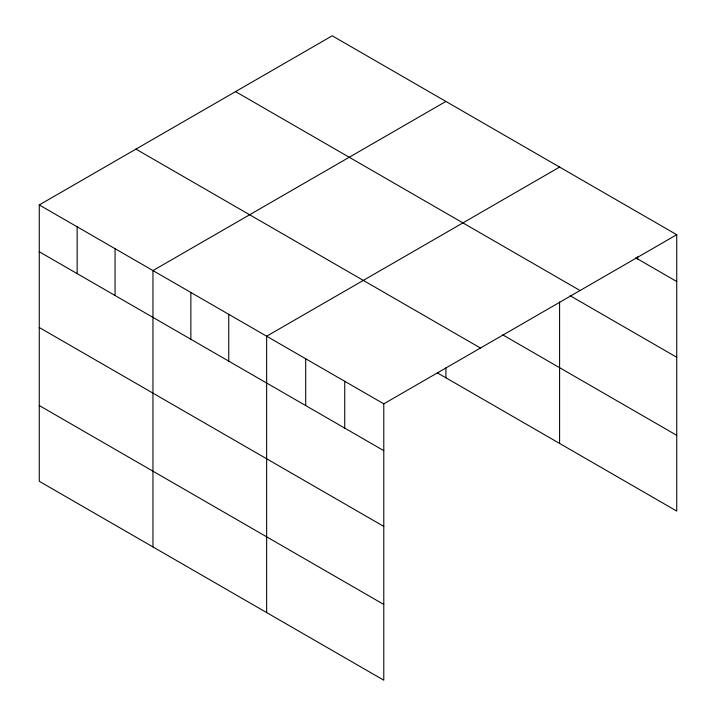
<?xml version="1.0" encoding="UTF-8"?>
<svg xmlns="http://www.w3.org/2000/svg" width="716" height="716" viewBox="0 0 716 716"><rect width="100%" height="100%" fill="white"/><g stroke="black" fill="none" stroke-linecap="round" stroke-linejoin="round"><path stroke-width="1.07" d="M39.264 204.937L383.785 403.842L383.785 680.2L39.264 481.295L39.264 204.937L332.215 35.8L676.736 234.705L676.736 511.063L437.378 372.875M445.907 101.439L152.956 270.576L152.956 546.935M559.599 167.079L266.647 336.216L266.647 612.574M383.785 403.842L676.736 234.705M635.781 257.876L676.736 281.522M235.546 91.612L580.058 290.517M570.07 295.69L676.736 357.275M502.757 334.864L676.736 435.319M135.942 149.116L480.454 348.03M39.264 251.746L383.785 450.659M39.264 327.498L383.785 526.403M39.264 405.542L383.785 604.447M637.688 256.749L637.688 258.977M559.599 301.91L559.599 443.437M445.907 367.773L445.907 377.797M344.736 381.297L344.736 428.114M305.696 358.752L305.696 405.569M228.753 314.333L228.753 361.15M190.85 292.45L190.85 339.268M115.061 248.694L115.061 295.511M77.158 226.811L77.158 273.628"/></g></svg>
